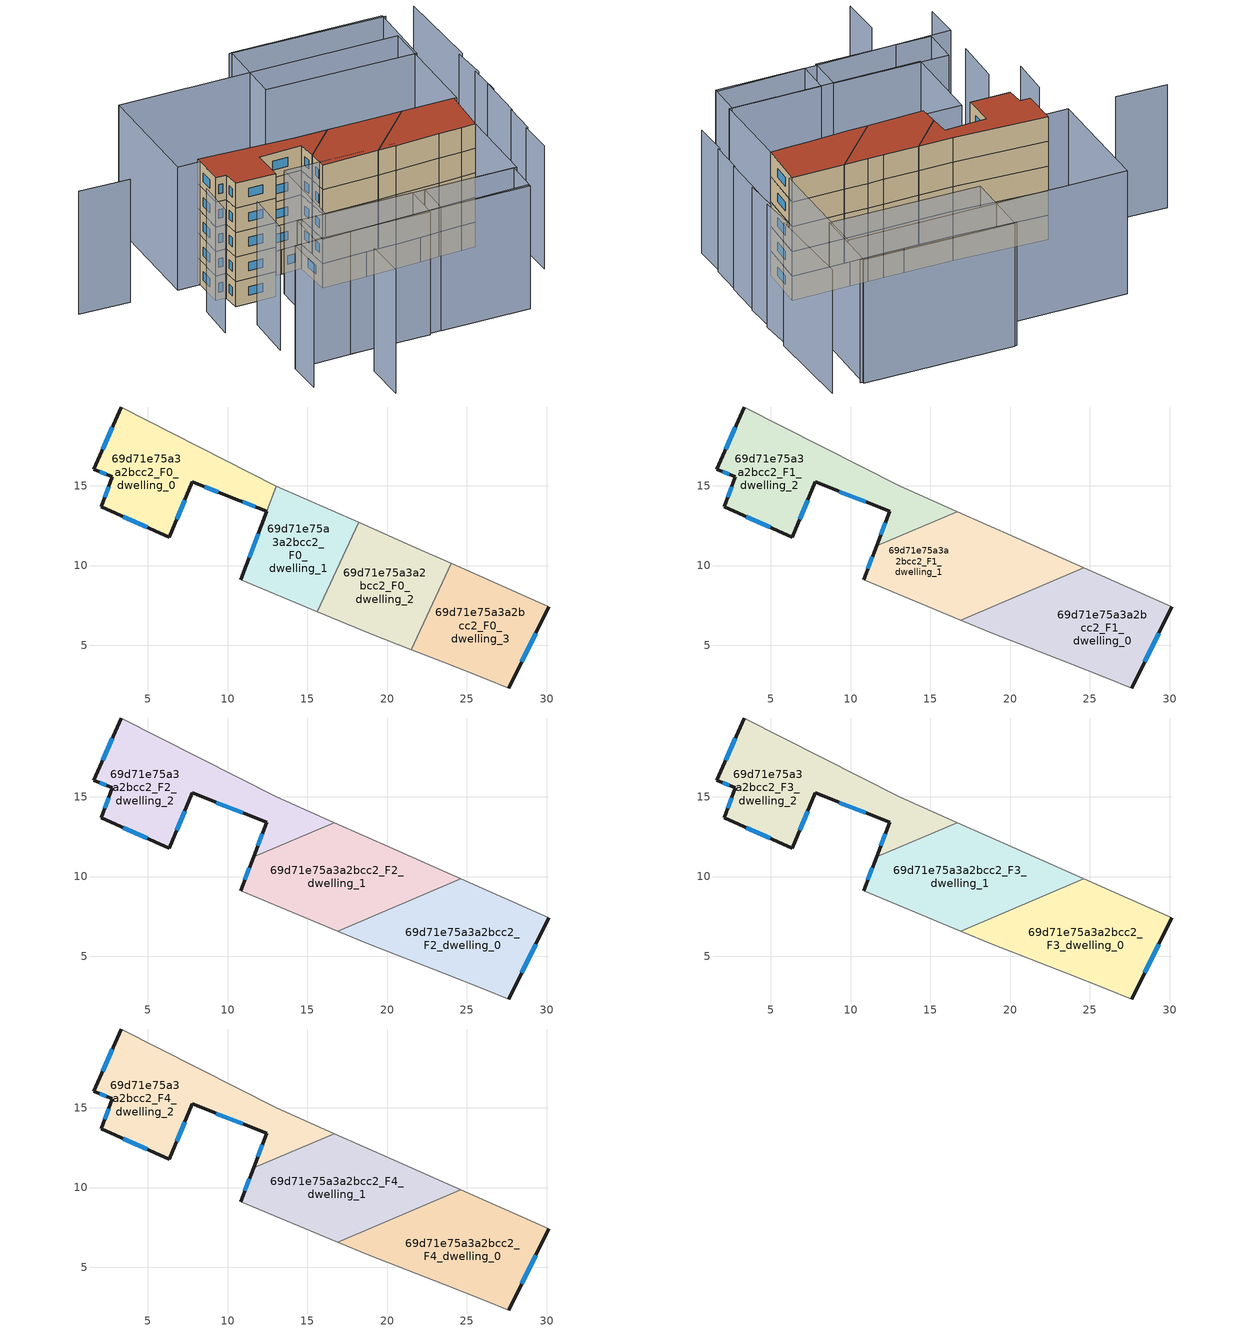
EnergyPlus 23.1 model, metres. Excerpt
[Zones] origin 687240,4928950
69d71e75a3a2bcc2_F0_dwelling_0
 floor ground (EU_floor_Construction): 13.06,14.98 12.45,13.39 10.21,14.28 7.78,15.24 6.35,11.76 2.08,13.68 2.76,15.55 1.61,16.03 3.34,19.93 z0
 wall outside (EU_wall_Construction): 3.34,19.93 1.61,16.03 2.76,15.55 2.08,13.68 6.35,11.76 7.78,15.24 10.21,14.28 12.45,13.39 z0:3
 wall adiabatic (EU_wall_Construction): 13.06,14.98 3.34,19.93 z0:3
 wall to 69d71e75a3a2bcc2_F0_dwelling_1 (EU_wall_Construction): 12.46,13.39 13.06,14.98 z0:3
 window (EU_Window_Construction): 8.57,14.92 9.42,14.59 / 6.82,12.89 7.32,14.11 / 3.47,13.06 4.97,12.39 / 2.54,14.95 2.31,14.29 / 1.99,15.87 2.39,15.71 / 2.78,18.66 2.18,17.3 / 10.94,13.99 11.72,13.68 z0.98:2.02
69d71e75a3a2bcc2_F0_dwelling_1
 floor ground (EU_floor_Construction): 18.21,12.7 15.61,7.12 10.82,9.11 13.06,14.98 z0
 wall outside (EU_wall_Construction): 12.46,13.39 10.82,9.11 z0:3
 wall adiabatic (EU_wall_Construction): 18.21,12.7 13.06,14.98 / 10.82,9.11 15.61,7.12 z0:3
 wall to 69d71e75a3a2bcc2_F0_dwelling_2 (EU_wall_Construction): 15.61,7.12 18.21,12.7 z0:3
 window (EU_Window_Construction): 11.93,12 11.35,10.5 z0.98:2.02
69d71e75a3a2bcc2_F0_dwelling_2
 floor ground (EU_floor_Construction): 22.12,10.96 24.01,10.13 21.49,4.73 18.86,5.76 15.61,7.12 18.21,12.7 20.37,11.75 z0
 wall adiabatic (EU_wall_Construction): 15.61,7.12 18.86,5.76 21.49,4.73 / 24.01,10.13 22.12,10.96 20.37,11.75 18.21,12.7 z0:3
 wall to 69d71e75a3a2bcc2_F0_dwelling_3 (EU_wall_Construction): 21.49,4.73 24.01,10.13 z0:3
69d71e75a3a2bcc2_F0_dwelling_3
 floor ground (EU_floor_Construction): 30.12,7.42 27.62,2.33 26.08,2.92 23.55,3.92 21.49,4.73 24.01,10.13 z0
 wall outside (EU_wall_Construction): 27.62,2.33 30.12,7.42 z0:3
 wall adiabatic (EU_wall_Construction): 21.49,4.73 23.55,3.92 26.08,2.92 27.62,2.33 / 30.12,7.42 24.01,10.13 z0:3
 window (EU_Window_Construction): 28.44,3.98 29.31,5.77 z0.98:2.02
69d71e75a3a2bcc2_F1_dwelling_0
 floor to 69d71e75a3a2bcc2_F0_dwelling_2 (EU_floor_Construction): 23.72,9.49 21.49,4.73 18.86,5.76 16.89,6.58 z3
 floor to 69d71e75a3a2bcc2_F0_dwelling_3 (EU_floor_Construction): 30.12,7.42 27.62,2.33 26.08,2.92 23.55,3.92 21.49,4.73 23.72,9.49 24.6,9.87 z3
 wall outside (EU_wall_Construction): 27.62,2.33 30.12,7.42 z3:6
 wall adiabatic (EU_wall_Construction): 16.89,6.58 18.86,5.76 23.55,3.92 26.08,2.92 27.62,2.33 / 30.12,7.42 24.6,9.87 z3:6
 wall to 69d71e75a3a2bcc2_F1_dwelling_1 (EU_wall_Construction): 24.6,9.87 16.89,6.58 z3:6
 window (EU_Window_Construction): 28.44,3.98 29.31,5.77 z3.98:5.02
69d71e75a3a2bcc2_F1_dwelling_1
 floor to 69d71e75a3a2bcc2_F0_dwelling_2 (EU_floor_Construction): 22.12,10.96 24.01,10.13 23.72,9.49 16.89,6.58 15.61,7.12 18.21,12.7 20.37,11.75 z3
 floor to 69d71e75a3a2bcc2_F0_dwelling_3 (EU_floor_Construction): 24.6,9.87 23.72,9.49 24.01,10.13 z3
 floor to 69d71e75a3a2bcc2_F0_dwelling_1 (EU_floor_Construction): 18.21,12.7 15.61,7.12 10.82,9.11 11.63,11.23 16.68,13.38 z3
 wall outside (EU_wall_Construction): 11.63,11.23 10.82,9.11 z3:6
 wall adiabatic (EU_wall_Construction): 10.82,9.11 16.89,6.58 / 24.6,9.87 22.12,10.96 20.37,11.75 16.68,13.38 z3:6
 wall to 69d71e75a3a2bcc2_F1_dwelling_2 (EU_wall_Construction): 16.68,13.38 11.63,11.23 z3:6
 window (EU_Window_Construction): 11.37,10.54 11.09,9.8 z3.98:5.02
69d71e75a3a2bcc2_F1_dwelling_2
 floor to 69d71e75a3a2bcc2_F0_dwelling_0 (EU_floor_Construction): 13.06,14.98 12.45,13.39 7.78,15.24 6.35,11.76 2.08,13.68 2.76,15.55 1.61,16.03 3.34,19.93 z3
 floor to 69d71e75a3a2bcc2_F0_dwelling_1 (EU_floor_Construction): 16.68,13.38 11.63,11.23 13.06,14.98 z3
 wall outside (EU_wall_Construction): 3.34,19.93 1.61,16.03 2.76,15.55 2.08,13.68 6.35,11.76 7.78,15.24 12.45,13.39 11.63,11.23 z3:6
 wall adiabatic (EU_wall_Construction): 16.68,13.38 13.05,14.99 3.34,19.93 z3:6
 window (EU_Window_Construction): 6.82,12.89 7.32,14.11 / 3.47,13.06 4.97,12.39 / 2.54,14.95 2.31,14.29 / 1.99,15.87 2.39,15.71 / 2.78,18.66 2.18,17.3 / 12.19,12.69 11.9,11.93 / 9.3,14.64 10.94,13.99 z3.98:5.02
69d71e75a3a2bcc2_F2_dwelling_0
 floor to 69d71e75a3a2bcc2_F1_dwelling_0 (EU_floor_Construction): 30.12,7.42 27.62,2.33 26.08,2.92 23.55,3.92 18.86,5.76 16.89,6.58 24.6,9.87 z6
 wall outside (EU_wall_Construction): 27.62,2.33 30.12,7.42 z6:9
 wall adiabatic (EU_wall_Construction): 16.89,6.58 18.86,5.76 23.55,3.92 26.08,2.92 27.62,2.33 / 30.12,7.42 24.6,9.87 z6:9
 wall to 69d71e75a3a2bcc2_F2_dwelling_1 (EU_wall_Construction): 24.6,9.87 16.89,6.58 z6:9
 window (EU_Window_Construction): 28.44,3.98 29.31,5.77 z6.98:8.02
69d71e75a3a2bcc2_F2_dwelling_1
 floor to 69d71e75a3a2bcc2_F1_dwelling_1 (EU_floor_Construction): 22.12,10.96 24.6,9.87 16.89,6.58 10.82,9.11 11.63,11.23 16.68,13.38 20.37,11.75 z6
 wall outside (EU_wall_Construction): 11.63,11.23 10.82,9.11 z6:9
 wall adiabatic (EU_wall_Construction): 10.82,9.11 16.89,6.58 / 24.6,9.87 22.12,10.96 20.37,11.75 16.68,13.38 z6:9
 wall to 69d71e75a3a2bcc2_F2_dwelling_2 (EU_wall_Construction): 16.68,13.38 11.63,11.23 z6:9
 window (EU_Window_Construction): 11.37,10.54 11.09,9.8 z6.98:8.02
69d71e75a3a2bcc2_F2_dwelling_2
 floor to 69d71e75a3a2bcc2_F1_dwelling_2 (EU_floor_Construction): 13.05,14.99 16.68,13.38 11.63,11.23 12.45,13.39 7.78,15.24 6.35,11.76 2.08,13.68 2.76,15.55 1.61,16.03 3.34,19.93 z6
 wall outside (EU_wall_Construction): 3.34,19.93 1.61,16.03 2.76,15.55 2.08,13.68 6.35,11.76 7.78,15.24 12.45,13.39 11.63,11.23 z6:9
 wall adiabatic (EU_wall_Construction): 16.68,13.38 13.05,14.99 3.34,19.93 z6:9
 window (EU_Window_Construction): 6.82,12.89 7.32,14.11 / 3.47,13.06 4.97,12.39 / 2.54,14.95 2.31,14.29 / 1.99,15.87 2.39,15.71 / 2.78,18.66 2.18,17.3 / 12.19,12.69 11.9,11.93 / 9.3,14.64 10.94,13.99 z6.98:8.02
69d71e75a3a2bcc2_F3_dwelling_0
 floor to 69d71e75a3a2bcc2_F2_dwelling_0 (EU_floor_Construction): 30.12,7.42 27.62,2.33 26.08,2.92 23.55,3.92 18.86,5.76 16.89,6.58 24.6,9.87 z9
 wall outside (EU_wall_Construction): 27.62,2.33 30.12,7.42 z9:12
 wall adiabatic (EU_wall_Construction): 16.89,6.58 18.86,5.76 23.55,3.92 26.08,2.92 27.62,2.33 / 30.12,7.42 24.6,9.87 z9:12
 wall to 69d71e75a3a2bcc2_F3_dwelling_1 (EU_wall_Construction): 24.6,9.87 16.89,6.58 z9:12
 window (EU_Window_Construction): 28.44,3.98 29.31,5.77 z9.98:11.02
69d71e75a3a2bcc2_F3_dwelling_1
 floor to 69d71e75a3a2bcc2_F2_dwelling_1 (EU_floor_Construction): 22.12,10.96 24.6,9.87 16.89,6.58 10.82,9.11 11.63,11.23 16.68,13.38 20.37,11.75 z9
 wall outside (EU_wall_Construction): 11.63,11.23 10.82,9.11 z9:12
 wall adiabatic (EU_wall_Construction): 10.82,9.11 16.89,6.58 / 24.6,9.87 22.12,10.96 20.37,11.75 16.68,13.38 z9:12
 wall to 69d71e75a3a2bcc2_F3_dwelling_2 (EU_wall_Construction): 16.68,13.38 11.63,11.23 z9:12
 window (EU_Window_Construction): 11.37,10.54 11.09,9.8 z9.98:11.02
69d71e75a3a2bcc2_F3_dwelling_2
 floor to 69d71e75a3a2bcc2_F2_dwelling_2 (EU_floor_Construction): 13.05,14.99 16.68,13.38 11.63,11.23 12.45,13.39 7.78,15.24 6.35,11.76 2.08,13.68 2.76,15.55 1.61,16.03 3.34,19.93 z9
 wall outside (EU_wall_Construction): 3.34,19.93 1.61,16.03 2.76,15.55 2.08,13.68 6.35,11.76 7.78,15.24 12.45,13.39 11.63,11.23 z9:12
 wall adiabatic (EU_wall_Construction): 16.68,13.38 13.05,14.99 3.34,19.93 z9:12
 window (EU_Window_Construction): 6.82,12.89 7.32,14.11 / 3.47,13.06 4.97,12.39 / 2.54,14.95 2.31,14.29 / 1.99,15.87 2.39,15.71 / 2.78,18.66 2.18,17.3 / 12.19,12.69 11.9,11.93 / 9.3,14.64 10.94,13.99 z9.98:11.02
69d71e75a3a2bcc2_F4_dwelling_0
 floor to 69d71e75a3a2bcc2_F3_dwelling_0 (EU_floor_Construction): 30.12,7.42 27.62,2.33 26.08,2.92 23.55,3.92 18.86,5.76 16.89,6.58 24.6,9.87 z12
 wall outside (EU_wall_Construction): 27.62,2.33 30.12,7.42 z12:15
 wall adiabatic (EU_wall_Construction): 16.89,6.58 18.86,5.76 23.55,3.92 26.08,2.92 27.62,2.33 / 30.12,7.42 24.6,9.87 z12:15
 wall to 69d71e75a3a2bcc2_F4_dwelling_1 (EU_wall_Construction): 24.6,9.87 16.89,6.58 z12:15
 window (EU_Window_Construction): 28.44,3.98 29.31,5.77 z12.98:14.02
 roof outside (EU_roof_Construction): 27.62,2.33 30.12,7.42 24.6,9.87 16.89,6.58 18.86,5.76 23.55,3.92 26.08,2.92 z15
69d71e75a3a2bcc2_F4_dwelling_1
 floor to 69d71e75a3a2bcc2_F3_dwelling_1 (EU_floor_Construction): 22.12,10.96 24.6,9.87 16.89,6.58 10.82,9.11 11.63,11.23 16.68,13.38 20.37,11.75 z12
 wall outside (EU_wall_Construction): 11.63,11.23 10.82,9.11 z12:15
 wall adiabatic (EU_wall_Construction): 10.82,9.11 16.89,6.58 / 24.6,9.87 22.12,10.96 20.37,11.75 16.68,13.38 z12:15
 wall to 69d71e75a3a2bcc2_F4_dwelling_2 (EU_wall_Construction): 16.68,13.38 11.63,11.23 z12:15
 window (EU_Window_Construction): 11.37,10.54 11.09,9.8 z12.98:14.02
 roof outside (EU_roof_Construction): 24.6,9.87 22.12,10.96 20.37,11.75 16.68,13.38 11.63,11.23 10.82,9.11 16.89,6.58 z15
69d71e75a3a2bcc2_F4_dwelling_2
 floor to 69d71e75a3a2bcc2_F3_dwelling_2 (EU_floor_Construction): 13.05,14.99 16.68,13.38 11.63,11.23 12.45,13.39 7.78,15.24 6.35,11.76 2.08,13.68 2.76,15.55 1.61,16.03 3.34,19.93 z12
 wall outside (EU_wall_Construction): 3.34,19.93 1.61,16.03 2.76,15.55 2.08,13.68 6.35,11.76 7.78,15.24 12.45,13.39 11.63,11.23 z12:15
 wall adiabatic (EU_wall_Construction): 16.68,13.38 13.05,14.99 3.34,19.93 z12:15
 window (EU_Window_Construction): 6.82,12.89 7.32,14.11 / 3.47,13.06 4.97,12.39 / 2.54,14.95 2.31,14.29 / 1.99,15.87 2.39,15.71 / 2.78,18.66 2.18,17.3 / 12.19,12.69 11.9,11.93 / 9.3,14.64 10.94,13.99 z12.98:14.02
 roof outside (EU_roof_Construction): 16.68,13.38 13.05,14.99 3.34,19.93 1.61,16.03 2.76,15.55 2.08,13.68 6.35,11.76 7.78,15.24 12.45,13.39 11.63,11.23 z15
shading: -0.68,-10.53 1.25,-5.99 / 28.79,-6.12 30.37,-2.3 / -5.3,-3.25 -3.61,0.72 / -3.61,0.72 21.6,-9.97 / 30.57,-2.38 32.23,1.3 / 32.28,1.21 34.72,6.58 / 34.31,5.43 35.84,9.28 / 35.98,8.92 37.45,12.78 / 37.77,12.66 41.91,22.74 / -0.7,15.26 -2.7,11.07 / -4.37,22.68 -9.7,25.23 / 38.39,23.62 22,31.27 / 0.69,9.51 -1.74,4.36 / 13.83,-2.34 23.27,-6.56 / 23.27,-6.56 21.63,-10.22 / 21.63,-10.22 12.19,-5.99 / 12.19,-5.99 13.83,-2.34 / 0.36,3.83 12.55,-1.7 / 12.55,-1.7 10.77,-5.63 / 10.77,-5.63 -1.42,-0.1 / -1.42,-0.1 0.36,3.83 / 23.58,-6.7 3.3,2.38 / 3.3,2.38 7.35,11.41 / 7.35,11.41 27.62,2.33 / 27.62,2.33 23.58,-6.7 / 0.73,20.48 6.48,33.37 / 6.48,33.37 36.18,20.13 / 36.18,20.13 30.43,7.24 / 30.43,7.24 0.73,20.48 / 18.8,23.59 22.29,31.24 / 22.29,31.24 38.22,23.96 / 38.22,23.96 34.73,16.32 / 34.73,16.32 18.8,23.59 z0:15
[Building]
EU S2 Campaign: North Axis=0; Terrain=City; Solar Distribution=FullExterior
[Site:Location]
Bologna: Latitude=44.5; Longitude=11.25; Time Zone=1; Elevation=37
[SizingPeriod:WeatherFileDays]
AnnualSizingPeriod: Begin Month=1; Begin Day of Month=1; End Month=12; End Day of Month=31; Day of Week for Start Day=Monday; Use Weather File Daylight Saving Period=No; Use Weather File Rain and Snow Indicators=No
[MATERIAL]
EU_InternalMass_Material: Roughness=MediumRough; Thickness=0.1; Conductivity=1; Density=1800; Specific Heat=900; Thermal Absorptance=0.9; Solar Absorptance=0.7; Visible Absorptance=0.7
[MATERIAL:NOMASS] Roughness=MediumRough; Thermal Absorptance=0.9; Solar Absorptance=0.7; Visible Absorptance=0.7
Name | Thermal Resistance
EU_wall_NoMass | 0.905828
EU_roof_NoMass | 0.37593
EU_floor_NoMass | 0.67114
[WINDOWMATERIAL:SIMPLEGLAZINGSYSTEM]
EU_Window_SimpleGlazing: UFactor=4.52486; Solar Heat Gain Coefficient=0.85; Visible Transmittance=0.85
[CONSTRUCTION]
EU_wall_Construction: EU_wall_NoMass
EU_roof_Construction: EU_roof_NoMass
EU_floor_Construction: EU_floor_NoMass
EU_InternalMass_Construction: EU_InternalMass_Material
EU_Window_Construction: EU_Window_SimpleGlazing
[ZONE] Type=1; Multiplier=1; Ceiling Height=autocalculate; Floor Area=autocalculate; Part of Total Floor Area=Yes
Name | Volume
69d71e75a3a2bcc2_F0_dwelling_0 | 130.285
69d71e75a3a2bcc2_F1_dwelling_0; 69d71e75a3a2bcc2_F2_dwelling_2; 69d71e75a3a2bcc2_F3_dwelling_2; 69d71e75a3a2bcc2_F4_dwelling_2 | 154.132
69d71e75a3a2bcc2_F2_dwelling_0; 69d71e75a3a2bcc2_F3_dwelling_0; 69d71e75a3a2bcc2_F4_dwelling_0 | 154.136
69d71e75a3a2bcc2_F0_dwelling_1 | 100.879
69d71e75a3a2bcc2_F1_dwelling_1 | 154.11
69d71e75a3a2bcc2_F2_dwelling_1; 69d71e75a3a2bcc2_F3_dwelling_1; 69d71e75a3a2bcc2_F4_dwelling_1 | 154.121
69d71e75a3a2bcc2_F0_dwelling_2 | 115.6
69d71e75a3a2bcc2_F1_dwelling_2 | 154.126
69d71e75a3a2bcc2_F0_dwelling_3 | 115.596
[INTERNALMASS] Construction=EU_InternalMass_Construction
Name | Zone or ZoneList | Surface Area
69d71e75a3a2bcc2_F0_dwelling_0_EU_InternalMass | 69d71e75a3a2bcc2_F0_dwelling_0 | 43.4303
69d71e75a3a2bcc2_F0_dwelling_1_EU_InternalMass | 69d71e75a3a2bcc2_F0_dwelling_1 | 33.6366
69d71e75a3a2bcc2_F0_dwelling_2_EU_InternalMass | 69d71e75a3a2bcc2_F0_dwelling_2 | 38.5332
69d71e75a3a2bcc2_F0_dwelling_3_EU_InternalMass | 69d71e75a3a2bcc2_F0_dwelling_3 | 38.5318
69d71e75a3a2bcc2_F1_dwelling_0_EU_InternalMass | 69d71e75a3a2bcc2_F1_dwelling_0 | 51.3785
69d71e75a3a2bcc2_F1_dwelling_1_EU_InternalMass | 69d71e75a3a2bcc2_F1_dwelling_1 | 51.3735
69d71e75a3a2bcc2_F1_dwelling_2_EU_InternalMass | 69d71e75a3a2bcc2_F1_dwelling_2 | 51.3777
69d71e75a3a2bcc2_F2_dwelling_0_EU_InternalMass | 69d71e75a3a2bcc2_F2_dwelling_0 | 51.3785
69d71e75a3a2bcc2_F2_dwelling_1_EU_InternalMass | 69d71e75a3a2bcc2_F2_dwelling_1 | 51.3735
69d71e75a3a2bcc2_F2_dwelling_2_EU_InternalMass | 69d71e75a3a2bcc2_F2_dwelling_2 | 51.3777
69d71e75a3a2bcc2_F3_dwelling_0_EU_InternalMass | 69d71e75a3a2bcc2_F3_dwelling_0 | 51.3785
69d71e75a3a2bcc2_F3_dwelling_1_EU_InternalMass | 69d71e75a3a2bcc2_F3_dwelling_1 | 51.3735
69d71e75a3a2bcc2_F3_dwelling_2_EU_InternalMass | 69d71e75a3a2bcc2_F3_dwelling_2 | 51.3777
69d71e75a3a2bcc2_F4_dwelling_0_EU_InternalMass | 69d71e75a3a2bcc2_F4_dwelling_0 | 51.3785
69d71e75a3a2bcc2_F4_dwelling_1_EU_InternalMass | 69d71e75a3a2bcc2_F4_dwelling_1 | 51.3735
69d71e75a3a2bcc2_F4_dwelling_2_EU_InternalMass | 69d71e75a3a2bcc2_F4_dwelling_2 | 51.3777
[OTHEREQUIPMENT] Fuel Type=Electricity; Design Level Calculation Method=Watts/Area; Power per Zone Floor Area=1; Fraction Latent=0; Fraction Radiant=0; Fraction Lost=0; Carbon Dioxide Generation Rate=0; EndUse Subcategory=EU_Step8_InternalGains
Name | Zone or ZoneList or Space or SpaceList | Schedule
EU_Step8_InternalGain_69d71e75a3a2bcc2_F0_dwelling_0_f000 | 69d71e75a3a2bcc2_F0_dwelling_0 | EU_Step8_GainSchedule_69d71e75a3a2bcc2_F0_dwelling_0_f000
EU_Step8_InternalGain_69d71e75a3a2bcc2_F0_dwelling_1_f000 | 69d71e75a3a2bcc2_F0_dwelling_1 | EU_Step8_GainSchedule_69d71e75a3a2bcc2_F0_dwelling_1_f000
EU_Step8_InternalGain_69d71e75a3a2bcc2_F0_dwelling_2_f000 | 69d71e75a3a2bcc2_F0_dwelling_2 | EU_Step8_GainSchedule_69d71e75a3a2bcc2_F0_dwelling_2_f000
EU_Step8_InternalGain_69d71e75a3a2bcc2_F0_dwelling_3_f000 | 69d71e75a3a2bcc2_F0_dwelling_3 | EU_Step8_GainSchedule_69d71e75a3a2bcc2_F0_dwelling_3_f000
EU_Step8_InternalGain_69d71e75a3a2bcc2_F1_dwelling_0_f000 | 69d71e75a3a2bcc2_F1_dwelling_0 | EU_Step8_GainSchedule_69d71e75a3a2bcc2_F1_dwelling_0_f000
EU_Step8_InternalGain_69d71e75a3a2bcc2_F1_dwelling_1_f000 | 69d71e75a3a2bcc2_F1_dwelling_1 | EU_Step8_GainSchedule_69d71e75a3a2bcc2_F1_dwelling_1_f000
EU_Step8_InternalGain_69d71e75a3a2bcc2_F1_dwelling_2_f000 | 69d71e75a3a2bcc2_F1_dwelling_2 | EU_Step8_GainSchedule_69d71e75a3a2bcc2_F1_dwelling_2_f000
EU_Step8_InternalGain_69d71e75a3a2bcc2_F2_dwelling_0_f000 | 69d71e75a3a2bcc2_F2_dwelling_0 | EU_Step8_GainSchedule_69d71e75a3a2bcc2_F2_dwelling_0_f000
EU_Step8_InternalGain_69d71e75a3a2bcc2_F2_dwelling_1_f000 | 69d71e75a3a2bcc2_F2_dwelling_1 | EU_Step8_GainSchedule_69d71e75a3a2bcc2_F2_dwelling_1_f000
EU_Step8_InternalGain_69d71e75a3a2bcc2_F2_dwelling_2_f000 | 69d71e75a3a2bcc2_F2_dwelling_2 | EU_Step8_GainSchedule_69d71e75a3a2bcc2_F2_dwelling_2_f000
EU_Step8_InternalGain_69d71e75a3a2bcc2_F3_dwelling_0_f000 | 69d71e75a3a2bcc2_F3_dwelling_0 | EU_Step8_GainSchedule_69d71e75a3a2bcc2_F3_dwelling_0_f000
EU_Step8_InternalGain_69d71e75a3a2bcc2_F3_dwelling_1_f000 | 69d71e75a3a2bcc2_F3_dwelling_1 | EU_Step8_GainSchedule_69d71e75a3a2bcc2_F3_dwelling_1_f000
EU_Step8_InternalGain_69d71e75a3a2bcc2_F3_dwelling_2_f000 | 69d71e75a3a2bcc2_F3_dwelling_2 | EU_Step8_GainSchedule_69d71e75a3a2bcc2_F3_dwelling_2_f000
EU_Step8_InternalGain_69d71e75a3a2bcc2_F4_dwelling_0_f000 | 69d71e75a3a2bcc2_F4_dwelling_0 | EU_Step8_GainSchedule_69d71e75a3a2bcc2_F4_dwelling_0_f000
EU_Step8_InternalGain_69d71e75a3a2bcc2_F4_dwelling_1_f000 | 69d71e75a3a2bcc2_F4_dwelling_1 | EU_Step8_GainSchedule_69d71e75a3a2bcc2_F4_dwelling_1_f000
EU_Step8_InternalGain_69d71e75a3a2bcc2_F4_dwelling_2_f000 | 69d71e75a3a2bcc2_F4_dwelling_2 | EU_Step8_GainSchedule_69d71e75a3a2bcc2_F4_dwelling_2_f000
[ZONEVENTILATION:DESIGNFLOWRATE] Schedule=EU_AlwaysOn; Design Flow Rate Calculation Method=AirChanges/Hour; Air Changes per Hour=0.73129; Ventilation Type=Natural; Fan Pressure Rise=0; Fan Total Efficiency=1; Constant Term Coefficient=1; Temperature Term Coefficient=0; Velocity Term Coefficient=0; Velocity Squared Term Coefficient=0; Minimum Indoor Temperature=-100; Maximum Indoor Temperature=100; Delta Temperature=-100; Minimum Outdoor Temperature=-100; Maximum Outdoor Temperature=100; Maximum Wind Speed=40
Name | Zone or ZoneList or Space or SpaceList
EU_ConstantAir_69d71e75a3a2bcc2_F0_dwelling_0 | 69d71e75a3a2bcc2_F0_dwelling_0
EU_ConstantAir_69d71e75a3a2bcc2_F0_dwelling_1 | 69d71e75a3a2bcc2_F0_dwelling_1
EU_ConstantAir_69d71e75a3a2bcc2_F0_dwelling_2 | 69d71e75a3a2bcc2_F0_dwelling_2
EU_ConstantAir_69d71e75a3a2bcc2_F0_dwelling_3 | 69d71e75a3a2bcc2_F0_dwelling_3
EU_ConstantAir_69d71e75a3a2bcc2_F1_dwelling_0 | 69d71e75a3a2bcc2_F1_dwelling_0
EU_ConstantAir_69d71e75a3a2bcc2_F1_dwelling_1 | 69d71e75a3a2bcc2_F1_dwelling_1
EU_ConstantAir_69d71e75a3a2bcc2_F1_dwelling_2 | 69d71e75a3a2bcc2_F1_dwelling_2
EU_ConstantAir_69d71e75a3a2bcc2_F2_dwelling_0 | 69d71e75a3a2bcc2_F2_dwelling_0
EU_ConstantAir_69d71e75a3a2bcc2_F2_dwelling_1 | 69d71e75a3a2bcc2_F2_dwelling_1
EU_ConstantAir_69d71e75a3a2bcc2_F2_dwelling_2 | 69d71e75a3a2bcc2_F2_dwelling_2
EU_ConstantAir_69d71e75a3a2bcc2_F3_dwelling_0 | 69d71e75a3a2bcc2_F3_dwelling_0
EU_ConstantAir_69d71e75a3a2bcc2_F3_dwelling_1 | 69d71e75a3a2bcc2_F3_dwelling_1
EU_ConstantAir_69d71e75a3a2bcc2_F3_dwelling_2 | 69d71e75a3a2bcc2_F3_dwelling_2
EU_ConstantAir_69d71e75a3a2bcc2_F4_dwelling_0 | 69d71e75a3a2bcc2_F4_dwelling_0
EU_ConstantAir_69d71e75a3a2bcc2_F4_dwelling_1 | 69d71e75a3a2bcc2_F4_dwelling_1
EU_ConstantAir_69d71e75a3a2bcc2_F4_dwelling_2 | 69d71e75a3a2bcc2_F4_dwelling_2
[HVACTEMPLATE:THERMOSTAT] Constant Heating Setpoint=20; Constant Cooling Setpoint=50
EU_HeatOnly_69d71e75a3a2bcc2_F0_dwelling_0; EU_HeatOnly_69d71e75a3a2bcc2_F0_dwelling_1; EU_HeatOnly_69d71e75a3a2bcc2_F0_dwelling_2; EU_HeatOnly_69d71e75a3a2bcc2_F0_dwelling_3; EU_HeatOnly_69d71e75a3a2bcc2_F1_dwelling_0; EU_HeatOnly_69d71e75a3a2bcc2_F1_dwelling_1; EU_HeatOnly_69d71e75a3a2bcc2_F1_dwelling_2; EU_HeatOnly_69d71e75a3a2bcc2_F2_dwelling_0; EU_HeatOnly_69d71e75a3a2bcc2_F2_dwelling_1; EU_HeatOnly_69d71e75a3a2bcc2_F2_dwelling_2; EU_HeatOnly_69d71e75a3a2bcc2_F3_dwelling_0; EU_HeatOnly_69d71e75a3a2bcc2_F3_dwelling_1; EU_HeatOnly_69d71e75a3a2bcc2_F3_dwelling_2; EU_HeatOnly_69d71e75a3a2bcc2_F4_dwelling_0; EU_HeatOnly_69d71e75a3a2bcc2_F4_dwelling_1; EU_HeatOnly_69d71e75a3a2bcc2_F4_dwelling_2
[HVACTEMPLATE:ZONE:IDEALLOADSAIRSYSTEM] System Availability Schedule=EU_AlwaysOn; Maximum Heating Supply Air Temperature=50; Minimum Cooling Supply Air Temperature=13; Maximum Heating Supply Air Humidity Ratio=0.0156; Minimum Cooling Supply Air Humidity Ratio=0.0077; Heating Limit=NoLimit; Cooling Limit=NoLimit; Heating Availability Schedule=EU_AlwaysOn; Cooling Availability Schedule=EU_CoolingOff; Dehumidification Control Type=ConstantSensibleHeatRatio; Cooling Sensible Heat Ratio=0.7; Dehumidification Setpoint=60; Humidification Control Type=None; Humidification Setpoint=30; Outdoor Air Method=None; Outdoor Air Flow Rate per Person=0.00944; Outdoor Air Flow Rate per Zone Floor Area=0; Outdoor Air Flow Rate per Zone=0; Demand Controlled Ventilation Type=None; Outdoor Air Economizer Type=NoEconomizer; Heat Recovery Type=None; Sensible Heat Recovery Effectiveness=0.7; Latent Heat Recovery Effectiveness=0.65
Name | Template Thermostat
69d71e75a3a2bcc2_F0_dwelling_0 | EU_HeatOnly_69d71e75a3a2bcc2_F0_dwelling_0
69d71e75a3a2bcc2_F0_dwelling_1 | EU_HeatOnly_69d71e75a3a2bcc2_F0_dwelling_1
69d71e75a3a2bcc2_F0_dwelling_2 | EU_HeatOnly_69d71e75a3a2bcc2_F0_dwelling_2
69d71e75a3a2bcc2_F0_dwelling_3 | EU_HeatOnly_69d71e75a3a2bcc2_F0_dwelling_3
69d71e75a3a2bcc2_F1_dwelling_0 | EU_HeatOnly_69d71e75a3a2bcc2_F1_dwelling_0
69d71e75a3a2bcc2_F1_dwelling_1 | EU_HeatOnly_69d71e75a3a2bcc2_F1_dwelling_1
69d71e75a3a2bcc2_F1_dwelling_2 | EU_HeatOnly_69d71e75a3a2bcc2_F1_dwelling_2
69d71e75a3a2bcc2_F2_dwelling_0 | EU_HeatOnly_69d71e75a3a2bcc2_F2_dwelling_0
69d71e75a3a2bcc2_F2_dwelling_1 | EU_HeatOnly_69d71e75a3a2bcc2_F2_dwelling_1
69d71e75a3a2bcc2_F2_dwelling_2 | EU_HeatOnly_69d71e75a3a2bcc2_F2_dwelling_2
69d71e75a3a2bcc2_F3_dwelling_0 | EU_HeatOnly_69d71e75a3a2bcc2_F3_dwelling_0
69d71e75a3a2bcc2_F3_dwelling_1 | EU_HeatOnly_69d71e75a3a2bcc2_F3_dwelling_1
69d71e75a3a2bcc2_F3_dwelling_2 | EU_HeatOnly_69d71e75a3a2bcc2_F3_dwelling_2
69d71e75a3a2bcc2_F4_dwelling_0 | EU_HeatOnly_69d71e75a3a2bcc2_F4_dwelling_0
69d71e75a3a2bcc2_F4_dwelling_1 | EU_HeatOnly_69d71e75a3a2bcc2_F4_dwelling_1
69d71e75a3a2bcc2_F4_dwelling_2 | EU_HeatOnly_69d71e75a3a2bcc2_F4_dwelling_2
[SIZING:ZONE] Zone Cooling Design Supply Air Temperature Input Method=SupplyAirTemperature; Zone Cooling Design Supply Air Temperature=13; Zone Heating Design Supply Air Temperature Input Method=SupplyAirTemperature; Zone Heating Design Supply Air Temperature=50; Zone Cooling Design Supply Air Humidity Ratio=0.008; Zone Heating Design Supply Air Humidity Ratio=0.008; Cooling Design Air Flow Method=DesignDay; Cooling Design Air Flow Rate=0; Cooling Minimum Air Flow per Zone Floor Area=0.000762; Cooling Minimum Air Flow=0; Cooling Minimum Air Flow Fraction=0.2; Heating Design Air Flow Method=DesignDay; Heating Design Air Flow Rate=0; Heating Maximum Air Flow per Zone Floor Area=0.002032; Heating Maximum Air Flow=0.141576; Heating Maximum Air Flow Fraction=0.3; Account for Dedicated Outdoor Air System=No; Dedicated Outdoor Air System Control Strategy=NeutralSupplyAir; Dedicated Outdoor Air Low Setpoint Temperature for Design=autosize; Dedicated Outdoor Air High Setpoint Temperature for Design=autosize; Zone Load Sizing Method=Sensible Load Only No Latent Load; Zone Latent Cooling Design Supply Air Humidity Ratio Input Method=HumidityRatioDifference; Zone Cooling Design Supply Air Humidity Ratio Difference=0.005; Zone Latent Heating Design Supply Air Humidity Ratio Input Method=HumidityRatioDifference; Zone Humidification Design Supply Air Humidity Ratio Difference=0.005
69d71e75a3a2bcc2_F0_dwelling_0; 69d71e75a3a2bcc2_F0_dwelling_1; 69d71e75a3a2bcc2_F0_dwelling_2; 69d71e75a3a2bcc2_F0_dwelling_3; 69d71e75a3a2bcc2_F1_dwelling_0; 69d71e75a3a2bcc2_F1_dwelling_1; 69d71e75a3a2bcc2_F1_dwelling_2; 69d71e75a3a2bcc2_F2_dwelling_0; 69d71e75a3a2bcc2_F2_dwelling_1; 69d71e75a3a2bcc2_F2_dwelling_2; 69d71e75a3a2bcc2_F3_dwelling_0; 69d71e75a3a2bcc2_F3_dwelling_1; 69d71e75a3a2bcc2_F3_dwelling_2; 69d71e75a3a2bcc2_F4_dwelling_0; 69d71e75a3a2bcc2_F4_dwelling_1; 69d71e75a3a2bcc2_F4_dwelling_2
[SCHEDULE:CONSTANT]
Name | Hourly Value
EU_AlwaysOn | 1
EU_CoolingOff | 0
[SCHEDULE:FILE] Column Number=1; Rows to Skip at Top=0; Number of Hours of Data=8760; Column Separator=Comma; Interpolate to Timestep=No; Minutes per Item=60; Adjust Schedule for Daylight Savings=Yes
Name | File
EU_Step8_GainSchedule_69d71e75a3a2bcc2_F0_dwelling_0_f000 | ../../schedules/69d71e75a3a2bcc2/69d71e75a3a2bcc2_F0_dwelling_0_f000_gain.csv
EU_Step8_GainSchedule_69d71e75a3a2bcc2_F0_dwelling_1_f000 | ../../schedules/69d71e75a3a2bcc2/69d71e75a3a2bcc2_F0_dwelling_1_f000_gain.csv
EU_Step8_GainSchedule_69d71e75a3a2bcc2_F0_dwelling_2_f000 | ../../schedules/69d71e75a3a2bcc2/69d71e75a3a2bcc2_F0_dwelling_2_f000_gain.csv
EU_Step8_GainSchedule_69d71e75a3a2bcc2_F0_dwelling_3_f000 | ../../schedules/69d71e75a3a2bcc2/69d71e75a3a2bcc2_F0_dwelling_3_f000_gain.csv
EU_Step8_GainSchedule_69d71e75a3a2bcc2_F1_dwelling_0_f000 | ../../schedules/69d71e75a3a2bcc2/69d71e75a3a2bcc2_F1_dwelling_0_f000_gain.csv
EU_Step8_GainSchedule_69d71e75a3a2bcc2_F1_dwelling_1_f000 | ../../schedules/69d71e75a3a2bcc2/69d71e75a3a2bcc2_F1_dwelling_1_f000_gain.csv
EU_Step8_GainSchedule_69d71e75a3a2bcc2_F1_dwelling_2_f000 | ../../schedules/69d71e75a3a2bcc2/69d71e75a3a2bcc2_F1_dwelling_2_f000_gain.csv
EU_Step8_GainSchedule_69d71e75a3a2bcc2_F2_dwelling_0_f000 | ../../schedules/69d71e75a3a2bcc2/69d71e75a3a2bcc2_F2_dwelling_0_f000_gain.csv
EU_Step8_GainSchedule_69d71e75a3a2bcc2_F2_dwelling_1_f000 | ../../schedules/69d71e75a3a2bcc2/69d71e75a3a2bcc2_F2_dwelling_1_f000_gain.csv
EU_Step8_GainSchedule_69d71e75a3a2bcc2_F2_dwelling_2_f000 | ../../schedules/69d71e75a3a2bcc2/69d71e75a3a2bcc2_F2_dwelling_2_f000_gain.csv
EU_Step8_GainSchedule_69d71e75a3a2bcc2_F3_dwelling_0_f000 | ../../schedules/69d71e75a3a2bcc2/69d71e75a3a2bcc2_F3_dwelling_0_f000_gain.csv
EU_Step8_GainSchedule_69d71e75a3a2bcc2_F3_dwelling_1_f000 | ../../schedules/69d71e75a3a2bcc2/69d71e75a3a2bcc2_F3_dwelling_1_f000_gain.csv
EU_Step8_GainSchedule_69d71e75a3a2bcc2_F3_dwelling_2_f000 | ../../schedules/69d71e75a3a2bcc2/69d71e75a3a2bcc2_F3_dwelling_2_f000_gain.csv
EU_Step8_GainSchedule_69d71e75a3a2bcc2_F4_dwelling_0_f000 | ../../schedules/69d71e75a3a2bcc2/69d71e75a3a2bcc2_F4_dwelling_0_f000_gain.csv
EU_Step8_GainSchedule_69d71e75a3a2bcc2_F4_dwelling_1_f000 | ../../schedules/69d71e75a3a2bcc2/69d71e75a3a2bcc2_F4_dwelling_1_f000_gain.csv
EU_Step8_GainSchedule_69d71e75a3a2bcc2_F4_dwelling_2_f000 | ../../schedules/69d71e75a3a2bcc2/69d71e75a3a2bcc2_F4_dwelling_2_f000_gain.csv
